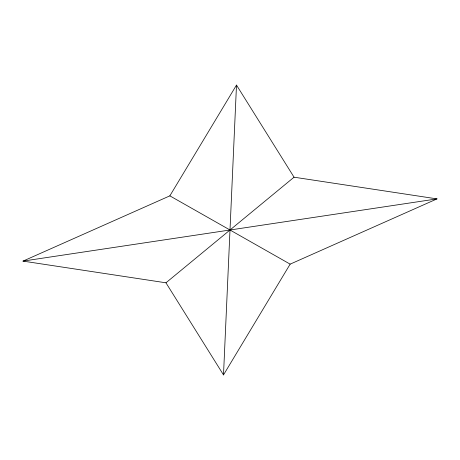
<?xml version="1.0" encoding="UTF-8"?>
<svg xmlns="http://www.w3.org/2000/svg" width="460" height="460" viewBox="0 0 460 460"><rect width="100%" height="100%" fill="white"/><g stroke="black" fill="none" stroke-linecap="round" stroke-linejoin="round"><path stroke-width="0.69" d="M223.502 374.911L236.498 85.088L294.049 177.198L437 198.892L290.151 264.143L223.502 374.911L165.951 282.802L23 261.108L169.849 195.856L236.498 85.088M165.951 282.802L294.049 177.198M23 261.108L437 198.892M169.849 195.856L290.151 264.143"/></g></svg>
